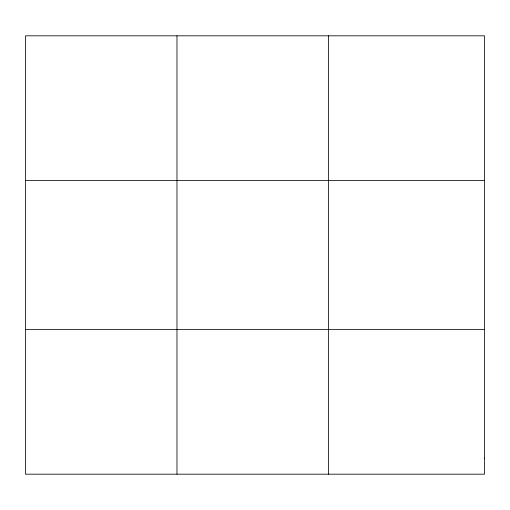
<?xml version="1.0" encoding="UTF-8"?>
<svg xmlns="http://www.w3.org/2000/svg" width="510" height="510" viewBox="0 0 510 510"><rect width="100%" height="100%" fill="white"/><g stroke="black" fill="none" stroke-linecap="round" stroke-linejoin="round"><path stroke-width="0.76" d="M176.97 474.185L176.97 35.815M328.44 474.185L328.44 35.815M25.5 180.476L484.5 180.476M25.5 329.524L484.5 329.524M484.5 458.114L484.5 474.185L25.5 474.185L25.5 35.815L484.5 35.815L484.5 458.114"/></g></svg>
